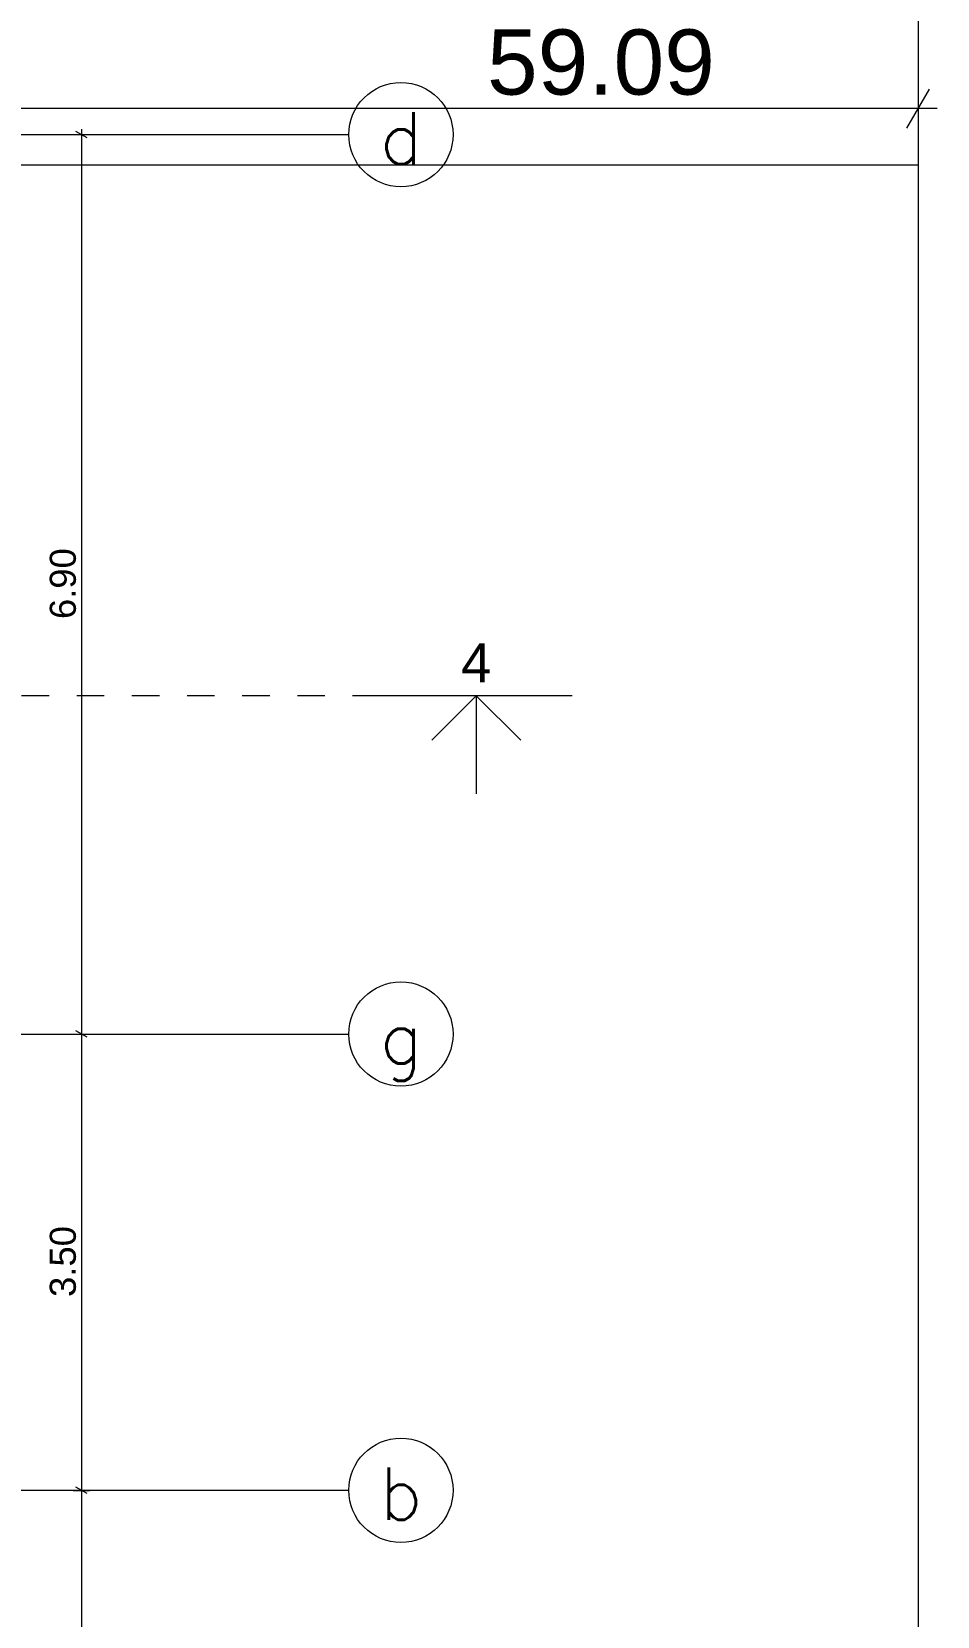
# Model space of a CAD drawing. Header units: millimetres. Extents: x 476244520 to 476657119, y 4620824743 to 4621446928.
# Drawn here: x 476433727 to 476440675, y 4621073090 to 4621085246 of the extents above; entities that cross this region are included whole.
import ezdxf

# ---------------------------------------------------------------- set-up
doc = ezdxf.new("R2010")
doc.units = ezdxf.units.MM
doc.header["$MEASUREMENT"] = 0
doc.linetypes.add('Dashed', pattern=[423.333333, 211.666667, -211.666667])
for name, color, linetype, lineweight in [('0_Pen_No__42_Pen_No__250_Pen_No__5', 5, 'Continuous', 0), ('Annotation - Text_Pen_No__7_Pen_No__5', 5, 'Continuous', 0), ('New_._Pen_No__1', 1, 'Continuous', 0), ('New_shenobebi_Pen_No__1', 1, 'Continuous', 0), ('New_Structural - Bearing_Pen_No__1', 1, 'Continuous', 0), ('zoma_Pen_No__1', 1, 'Continuous', 0), ('zoma_Pen_No__142', 142, 'Continuous', 0), ('zoma_Pen_No__5_Pen_No__5', 5, 'Continuous', 0)]:
    doc.layers.add(name, color=color, linetype=linetype, lineweight=lineweight)
doc.layers.add('zoma', color=7, linetype='Continuous')
doc.styles.add('GENERATED_STYLE_1', font='arial.ttf')
doc.styles.add('GENERATED_STYLE_2', font='arial.ttf')
doc.linetypes.add('Break', pattern='A,0,[1,A-4 бѓЎбѓђбѓ®бѓљбѓ\x98 - nikas1.Shx,S=15.679026,R=0,X=0,Y=0],-1975.557214,0', length=1975.557214)
doc.dimstyles.new('GENERATED_STYLE__6', dxfattribs={"dimtxt": 500, "dimasz": 228, "dimexe": 0.18, "dimexo": 3, "dimgap": 0.09, "dimtad": 1, "dimlfac": 0.001, "dimzin": 0, "dimdsep": 46, "dimtxsty": 'GENERATED_STYLE_2', "dimblk": 'ARROWHEAD_2', "dimblk1": 'ARROWHEAD_2', "dimblk2": 'ARROWHEAD_2', "dimcen": 0.09, "dimclrd": 1, "dimclre": 1, "dimclrt": 1, "dimadec": 0, "dimazin": 0, "dimtfac": 1, "dimtdec": 4, "dimtmove": 2, "dimatfit": 3, "dimfxl": 1, "dimtolj": 1, "dimtzin": 0, "dimarcsym": 0})
doc.dimstyles.new('GENERATED_STYLE__8', dxfattribs={"dimtxt": 200, "dimasz": 64.421331, "dimexe": 0.18, "dimexo": 3, "dimgap": 0.09, "dimtad": 1, "dimlfac": 0.001, "dimzin": 0, "dimdsep": 46, "dimtxsty": 'GENERATED_STYLE_2', "dimblk": 'ARROWHEAD_2', "dimblk1": 'ARROWHEAD_2', "dimblk2": 'ARROWHEAD_2', "dimcen": 0.09, "dimclrd": 142, "dimclre": 142, "dimclrt": 142, "dimadec": 0, "dimazin": 0, "dimtfac": 1, "dimtdec": 4, "dimtmove": 0, "dimatfit": 3, "dimfxl": 1, "dimtolj": 1, "dimtzin": 0, "dimarcsym": 0})

# ---------------------------------------------------------------- blocks, each defined once
blk = doc.blocks.new('*D289', base_point=(476844527, 4621385791))
at = {"layer": 'zoma_Pen_No__142', "color": 142, "linetype": 'Continuous', "lineweight": 0, "transparency": 16777216}
for p, q in [((476434046, 4621084456), (476434173, 4621084456)), ((476434152, 4621084432), (476434067, 4621084481)), ((476434109, 4621084498), (476434109, 4621084456)), ((476434109, 4621084456), (476434109, 4621077556)), ((476434046, 4621077556), (476434173, 4621077556)), ((476434152, 4621077532), (476434067, 4621077581))]:
    blk.add_line(p, q, dxfattribs=at)
at = {"layer": 'zoma_Pen_No__142', "color": 142, "lineweight": 0, "transparency": 16777216, "insert": (476434069, 4621080740), "char_height": 200, "attachment_point": 7, "rotation": 90, "style": 'GENERATED_STYLE_2'}
blk.add_mtext('\\A1;{\\pql;\\fArial CYR|b0|i0|c204|p34;6.90}', dxfattribs=at)
blk = doc.blocks.new('ARROWHEAD_2')
at = {"color": 0, "linetype": 'Continuous', "lineweight": 0}
for p, q in [((-0.378, -0.655), (0.378, 0.655)), ((0, 0), (-1, 0))]:
    blk.add_line(p, q, dxfattribs=at)
blk = doc.blocks.new('*D290', base_point=(476844527, 4621385791))
at = {"layer": 'zoma_Pen_No__142', "color": 142, "linetype": 'Continuous', "lineweight": 0, "transparency": 16777216}
for p, q in [((476434046, 4621077556), (476434173, 4621077556)), ((476434152, 4621077532), (476434067, 4621077581)), ((476434109, 4621077556), (476434109, 4621074056)), ((476434152, 4621074032), (476434067, 4621074081)), ((476434046, 4621074056), (476434173, 4621074056))]:
    blk.add_line(p, q, dxfattribs=at)
at = {"layer": 'zoma_Pen_No__142', "color": 142, "lineweight": 0, "transparency": 16777216, "insert": (476434069, 4621075540), "char_height": 200, "attachment_point": 7, "rotation": 90, "style": 'GENERATED_STYLE_2'}
blk.add_mtext('\\A1;{\\pql;\\fArial CYR|b0|i0|c204|p34;3.50}', dxfattribs=at)
blk = doc.blocks.new('*D291', base_point=(476844527, 4621385791))
at = {"layer": 'zoma_Pen_No__142', "color": 142, "linetype": 'Continuous', "lineweight": 0, "transparency": 16777216}
for p, q in [((476434152, 4621074032), (476434067, 4621074081)), ((476434046, 4621074056), (476434173, 4621074056)), ((476434109, 4621074056), (476434109, 4621067156)), ((476434046, 4621067156), (476434173, 4621067156)), ((476434067, 4621067181), (476434152, 4621067132)), ((476434109, 4621067156), (476434109, 4621067115))]:
    blk.add_line(p, q, dxfattribs=at)
at = {"layer": 'zoma_Pen_No__142', "color": 142, "lineweight": 0, "transparency": 16777216, "insert": (476434069, 4621070340), "char_height": 200, "attachment_point": 7, "rotation": 90, "style": 'GENERATED_STYLE_2'}
blk.add_mtext('\\A1;{\\pql;\\fArial CYR|b0|i0|c204|p34;6.90}', dxfattribs=at)
blk = doc.blocks.new('*D410', base_point=(476844527, 4621385791))
at = {"layer": 'zoma_Pen_No__1', "color": 1, "linetype": 'Continuous', "lineweight": 0, "transparency": 16777216}
for p, q in [((476432042, 4621084806), (476431869, 4621084506)), ((476431956, 4621084881), (476431956, 4621084431)), ((476440442, 4621084506), (476440615, 4621084806)), ((476440529, 4621084881), (476440529, 4621084431)), ((476431956, 4621084656), (476431809, 4621084656)), ((476440529, 4621084656), (476431956, 4621084656)), ((476440675, 4621084656), (476440529, 4621084656))]:
    blk.add_line(p, q, dxfattribs=at)
at = {"layer": 'zoma_Pen_No__1', "color": 1, "lineweight": 0, "transparency": 16777216, "insert": (476437221, 4621084756), "char_height": 500, "attachment_point": 7, "style": 'GENERATED_STYLE_2'}
blk.add_mtext('\\A1;{\\pql;\\fArial CYR|b0|i0|c204|p34;59.09}', dxfattribs=at)

msp = doc.modelspace()

# ---------------------------------------------------------------- linework, layer by layer
at = {"layer": '0_Pen_No__42_Pen_No__250_Pen_No__5', "color": 5, "linetype": 'Continuous', "lineweight": 0}
for centre in [(476436560.037, 4621084456.437), (476436560.037, 4621077556.437), (476436560.037, 4621074056.437)]:
    msp.add_circle(centre, 400, dxfattribs=at)
at = {"layer": 'New_shenobebi_Pen_No__1', "color": 1, "linetype": 'Dashed', "lineweight": 0}
msp.add_lwpolyline([(476436401.006, 4621080152.14), (476385327.793, 4621080152.14)], dxfattribs=at)
at = {"layer": 'New_shenobebi_Pen_No__1', "color": 1, "linetype": 'Continuous', "lineweight": 0}
for points in [[(476437874.753, 4621080152.14), (476436401.006, 4621080152.14)], [(476437137.88, 4621080152.14), (476436796.735, 4621079810.994)], [(476437137.88, 4621080152.14), (476437137.88, 4621079399.142)], [(476437137.88, 4621080152.14), (476437479.025, 4621079810.994)]]:
    msp.add_lwpolyline(points, dxfattribs=at)
at = {"layer": 'New_Structural - Bearing_Pen_No__1', "color": 1, "linetype": 'Break', "lineweight": 0}
for p, q in [((476440528.719, 4621093853.247), (476440528.719, 4621059731.713)), ((476440528.719, 4621084221.968), (476431955.829, 4621084221.968))]:
    msp.add_line(p, q, dxfattribs=at)
at = {"layer": 'zoma_Pen_No__5_Pen_No__5', "color": 5, "linetype": 'Continuous', "lineweight": 0}
for p, q in [((476386273.656, 4621084456.437), (476436160.037, 4621084456.437)), ((476386273.656, 4621084456.437), (476436160.037, 4621084456.437)), ((476386273.656, 4621077556.437), (476436160.037, 4621077556.437)), ((476386273.656, 4621077556.437), (476436160.037, 4621077556.437)), ((476386273.656, 4621074056.437), (476436160.037, 4621074056.437)), ((476386273.656, 4621074056.437), (476436160.037, 4621074056.437))]:
    msp.add_line(p, q, dxfattribs=at)

# ---------------------------------------------------------------- texts
at = {"layer": 'Annotation - Text_Pen_No__7_Pen_No__5', "color": 5, "linetype": 'Continuous', "lineweight": 0, "char_height": 400, "attachment_point": 2}
for s, insert in [('\\A1;{\\pqc;\\Ftxt.shx;d}', (476436562.195, 4621084629.558)), ('\\A1;{\\pqc;\\Ftxt.shx;g}', (476436562.195, 4621077730.758)), ('\\A1;{\\pqc;\\Ftxt.shx;b}', (476436562.195, 4621074230.758))]:
    msp.add_mtext(s, dxfattribs=dict(at, insert=insert))
at = {"layer": 'New_._Pen_No__1', "color": 1, "linetype": 'Continuous', "lineweight": 0, "insert": (476437137.88, 4621080554.997), "char_height": 300, "attachment_point": 2, "style": 'GENERATED_STYLE_1'}
msp.add_mtext('\\A1;{\\pqc;\\fArial|b0|i0|c0|p34;4}', dxfattribs=at)

# ---------------------------------------------------------------- dimensions: what is measured, and where the dimension line sits
at = {"layer": 'zoma', "color": 1, "linetype": 'Continuous', "lineweight": 0}
dim = msp.add_linear_dim(base=(476431955.829, 4621084656.437), p1=(476440528.719, 4621084656.437), p2=(476431955.829, 4621084656.434), angle=180, text='59.09', dimstyle='GENERATED_STYLE__6', dxfattribs=at)
dim.commit()
dim.dimension.update_dxf_attribs({"geometry": '*D410', "text_midpoint": (476438061.364, 4621085006.437), "dimtype": 160, "text_rotation": 360})
at = {"layer": 'zoma', "color": 142, "linetype": 'Continuous', "lineweight": 0}
for base, p1, p2, picture, middle in [((476434109.488, 4621077556.437), (476435561.576, 4621084456.437), (476435561.576, 4621077556.437), '*D289', (476433969.488, 4621081000.144)), ((476434109.488, 4621074056.437), (476435561.576, 4621077556.437), (476434638.203, 4621074056.437), '*D290', (476433969.488, 4621075800.144)), ((476434109.488, 4621067156.437), (476434638.203, 4621074056.437), (476433975.681, 4621067156.437), '*D291', (476433969.488, 4621070600.144))]:
    dim = msp.add_linear_dim(base=base, p1=p1, p2=p2, angle=270, dimstyle='GENERATED_STYLE__8', dxfattribs=at)
    dim.commit()
    dim.dimension.update_dxf_attribs({"geometry": picture, "text_midpoint": middle, "dimtype": 160, "text_rotation": 90})

doc.saveas('drawing.dxf')
